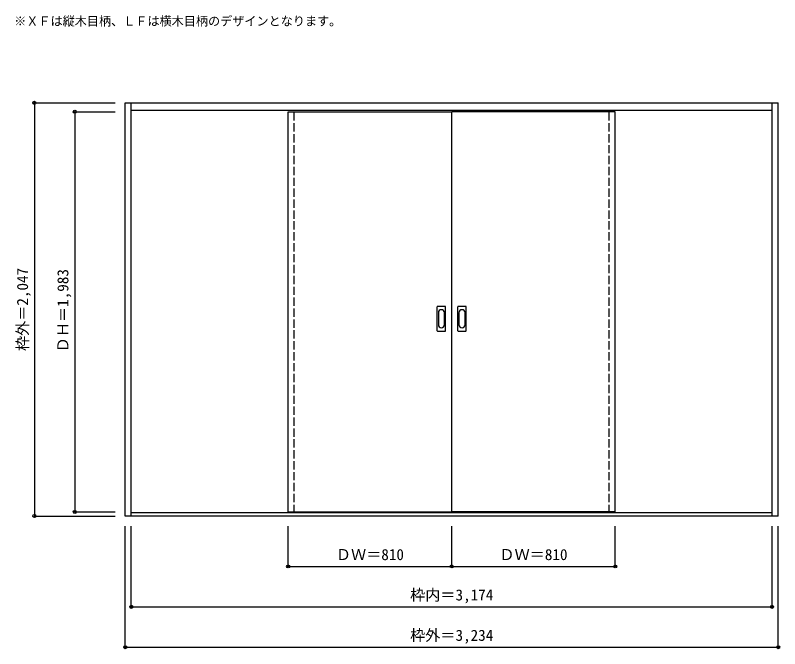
# Model space of a CAD drawing. Units: millimetres, scale not verified. Extents: x -1853 to 1933, y -1315 to 1823.
import ezdxf
from ezdxf.enums import TextEntityAlignment as Align

# ---------------------------------------------------------------- set-up
doc = ezdxf.new("R2010")
doc.units = ezdxf.units.MM
doc.header["$LTSCALE"] = 30
doc.header["$PDMODE"] = 32
doc.header["$PDSIZE"] = 15
doc.linetypes.add('DASHED1', pattern=[1.8, 1.2, -0.6])
for name, color, linetype in [('0-0', 3, 'Continuous'), ('0-1_寸法', 7, 'Continuous'), ('0-2_文字', 7, 'Continuous')]:
    doc.layers.add(name, color=color, linetype=linetype)
doc.styles.add('ＭＳ ゴシック', font='')
doc.styles.get('ＭＳ ゴシック').set_extended_font_data('MS Gothic')

msp = doc.modelspace()

# ---------------------------------------------------------------- linework, layer by layer
at = {"layer": '0-0'}
for p, q in [((-1308.25, 1389.72), (1925.75, 1389.72)), ((-1308.25, -657.28), (-1308.25, 1389.72)), ((-1278.25, -657.28), (-1278.25, 1389.72)), ((1895.75, -657.28), (1895.75, 1389.72)), ((1925.75, -657.28), (1925.75, 1389.72)), ((-1278.25, 1353.72), (1895.75, 1353.72)), ((-501.25, -637.28), (-501.25, 1345.72)), ((-501.25, 1345.72), (308.75, 1345.72)), ((308.75, -637.28), (308.75, 1345.72)), ((1118.75, 1345.72), (308.75, 1345.72)), ((1118.75, -637.28), (1118.75, 1345.72)), ((236.75, 260.72), (236.75, 379.72)), ((277.25, 381.22), (238.25, 381.22)), ((278.75, 260.72), (278.75, 379.72)), ((338.75, 260.72), (338.75, 379.72)), ((379.25, 381.22), (340.25, 381.22)), ((380.75, 260.72), (380.75, 379.72)), ((238.25, 259.22), (277.25, 259.22)), ((340.25, 259.22), (379.25, 259.22)), ((1895.75, -642.28), (-1278.25, -642.28)), ((-501.25, -637.28), (308.75, -637.28)), ((1118.75, -637.28), (308.75, -637.28)), ((1925.75, -657.28), (-1308.25, -657.28))]:
    msp.add_line(p, q, dxfattribs=at)
at = {"layer": '0-0', "color": 4, "linetype": 'DASHED1'}
for p, q in [((-501.25, -642.28), (-501.25, 1353.72)), ((-471.25, -642.28), (-471.25, 1353.72)), ((-471.25, -637.28), (-471.25, 1345.72)), ((1088.75, -642.28), (1088.75, 1353.72)), ((1088.75, -637.28), (1088.75, 1345.72)), ((1118.75, -642.28), (1118.75, 1353.72))]:
    msp.add_line(p, q, dxfattribs=at)
at = {"layer": '0-0', "color": 7}
for p, q in [((242.75, 349.82), (242.75, 290.62)), ((272.75, 290.62), (272.75, 349.82)), ((344.75, 349.82), (344.75, 290.62)), ((374.75, 290.62), (374.75, 349.82))]:
    msp.add_line(p, q, dxfattribs=at)
at = {"layer": '0-0'}
for centre, start, end in [((238.25, 379.72), 90, 180), ((277.25, 379.72), 0, 90), ((340.25, 379.72), 90, 180), ((379.25, 379.72), 0, 90), ((238.25, 260.72), 180, 270), ((277.25, 260.72), 270, 0), ((340.25, 260.72), 180, 270), ((379.25, 260.72), 270, 0)]:
    msp.add_arc(centre, 1.5, start, end, dxfattribs=at)
at = {"layer": '0-0', "color": 7}
for centre, start, end in [((257.75, 349.82), 0, 180), ((359.75, 349.82), 0, 180), ((257.75, 290.62), 180, 0), ((359.75, 290.62), 180, 0)]:
    msp.add_arc(centre, 15, start, end, dxfattribs=at)
at = {"layer": '0-1_寸法', "color": 4}
for p, q in [((-1758.25, 1389.72), (-1358.25, 1389.72)), ((-1558.25, 1345.72), (-1558.25, -637.28)), ((-1558.25, 1345.72), (-1358.25, 1345.72)), ((-1558.25, -637.28), (-1358.25, -637.28)), ((-1308.25, -1307.28), (-1308.25, -707.28)), ((-1278.25, -1107.28), (-1278.25, -707.28)), ((-501.25, -907.28), (-501.25, -707.28)), ((308.75, -907.28), (308.75, -707.28)), ((1118.75, -907.28), (1118.75, -707.28)), ((-501.25, -907.28), (1118.75, -907.28))]:
    msp.add_line(p, q, dxfattribs=at)
for points in [[(-1758.25, 1389.72), (-1758.25, -657.28), (-1358.25, -657.28)], [(-1308.25, -1307.28), (1925.75, -1307.28), (1925.75, -707.28)], [(-1278.25, -1107.28), (1895.75, -1107.28), (1895.75, -707.28)]]:
    msp.add_lwpolyline(points, dxfattribs=at)
at = {"layer": '0-1_寸法'}
for p in [(-1758.25, 1389.72), (-1558.25, 1345.72), (-1558.25, -637.28), (-1758.25, -657.28), (-501.25, -907.28), (308.75, -907.28), (1118.75, -907.28), (-1278.25, -1107.28), (1895.75, -1107.28), (-1308.25, -1307.28), (1925.75, -1307.28)]:
    msp.add_point(p, dxfattribs=at)

# ---------------------------------------------------------------- texts
at = {"layer": '0-1_寸法', "style": 'ＭＳ ゴシック'}
for s, p in [('枠外＝2,047', (-1773.25, 159.97)), ('ＤＨ＝1,983', (-1573.25, 153.97))]:
    msp.add_text(s, height=54.99, rotation=90, dxfattribs=at).set_placement(p, align=Align.BOTTOM_LEFT)
for s, p in [('ＤＷ＝810', (-265, -892.28)), ('ＤＷ＝810', (545, -892.28)), ('枠内＝3,174', (102.5, -1092.28)), ('枠外＝3,234', (102.5, -1292.28))]:
    msp.add_text(s, height=54.99, dxfattribs=at).set_placement(p, align=Align.BOTTOM_LEFT)
at = {"layer": '0-2_文字', "style": 'ＭＳ ゴシック'}
msp.add_text('※ＸＦは縦木目柄、ＬＦは横木目柄のデザインとなります。', height=43.99, dxfattribs=at).set_placement((-1858.25, 1759.1), align=Align.BOTTOM_LEFT)

doc.saveas('drawing.dxf')
